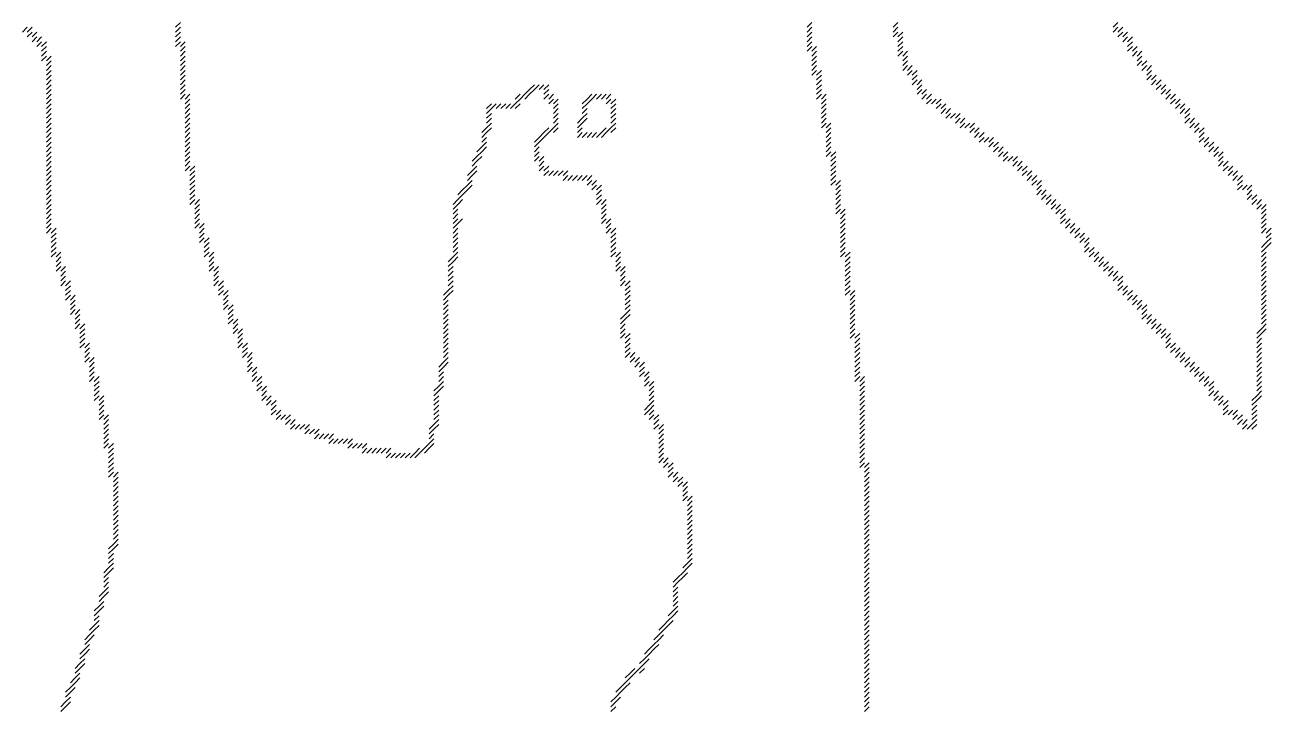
# Model space of a CAD drawing. Header units: metres. Extents: x 526 to 1383, y 73 to 1012.
# Drawn here: x 1122.5 to 1383, y 439.5 to 582.5 of the extents above; entities that cross this region are included whole.
import ezdxf

# ---------------------------------------------------------------- set-up
doc = ezdxf.new("R2010")
doc.units = ezdxf.units.M

msp = doc.modelspace()

# ---------------------------------------------------------------- linework, layer by layer
for p, q in [((1122, 581), (1123, 582)), ((1123, 581), (1124, 582)), ((1123, 580), (1124, 581)), ((1124, 580), (1125, 581)), ((1154, 582), (1155, 583)), ((1154, 581), (1155, 582)), ((1154, 580), (1155, 581)), ((1286, 582), (1287, 583)), ((1286, 581), (1287, 582)), ((1286, 580), (1287, 581)), ((1304, 582), (1305, 583)), ((1304, 581), (1305, 582)), ((1304, 580), (1305, 581)), ((1305, 580), (1306, 581)), ((1350, 582), (1351, 583)), ((1350, 581), (1351, 582)), ((1351, 581), (1352, 582)), ((1351, 580), (1352, 581)), ((1352, 580), (1353, 581)), ((1124, 579), (1125, 580)), ((1125, 579), (1126, 580)), ((1125, 578), (1126, 579)), ((1126, 578), (1127, 579)), ((1154, 579), (1155, 580)), ((1154, 578), (1155, 579)), ((1155, 578), (1156, 579)), ((1286, 579), (1287, 580)), ((1286, 578), (1287, 579)), ((1305, 579), (1306, 580)), ((1305, 578), (1306, 579)), ((1352, 579), (1353, 580)), ((1353, 579), (1354, 580)), ((1353, 578), (1354, 579)), ((1126, 577), (1127, 578)), ((1126, 576), (1127, 577)), ((1126, 575), (1127, 576)), ((1127, 575), (1128, 576)), ((1155, 577), (1156, 578)), ((1155, 576), (1156, 577)), ((1155, 575), (1156, 576)), ((1286, 577), (1287, 578)), ((1287, 577), (1288, 578)), ((1287, 576), (1288, 577)), ((1287, 575), (1288, 576)), ((1305, 577), (1306, 578)), ((1305, 576), (1306, 577)), ((1306, 576), (1307, 577)), ((1306, 575), (1307, 576)), ((1353, 577), (1354, 578)), ((1354, 577), (1355, 578)), ((1354, 576), (1355, 577)), ((1355, 576), (1356, 577)), ((1355, 575), (1356, 576)), ((1127, 574), (1128, 575)), ((1127, 573), (1128, 574)), ((1155, 574), (1156, 575)), ((1155, 573), (1156, 574)), ((1287, 574), (1288, 575)), ((1287, 573), (1288, 574)), ((1306, 574), (1307, 575)), ((1306, 573), (1307, 574)), ((1307, 573), (1308, 574)), ((1355, 574), (1356, 575)), ((1356, 574), (1357, 575)), ((1356, 573), (1357, 574)), ((1357, 573), (1358, 574)), ((1127, 572), (1128, 573)), ((1127, 571), (1128, 572)), ((1127, 570), (1128, 571)), ((1155, 572), (1156, 573)), ((1155, 571), (1156, 572)), ((1155, 570), (1156, 571)), ((1287, 572), (1288, 573)), ((1288, 572), (1289, 573)), ((1288, 571), (1289, 572)), ((1288, 570), (1289, 571)), ((1307, 572), (1308, 573)), ((1308, 572), (1309, 573)), ((1308, 571), (1309, 572)), ((1308, 570), (1309, 571)), ((1309, 570), (1310, 571)), ((1357, 572), (1358, 573)), ((1357, 571), (1358, 572)), ((1358, 571), (1359, 572)), ((1358, 570), (1359, 571)), ((1359, 570), (1360, 571)), ((1127, 569), (1128, 570)), ((1127, 568), (1128, 569)), ((1127, 567), (1128, 568)), ((1155, 569), (1156, 570)), ((1155, 568), (1156, 569)), ((1155, 567), (1156, 568)), ((1156, 567), (1157, 568)), ((1225, 567), (1226, 568)), ((1226, 567), (1227, 568)), ((1227, 568), (1228, 569)), ((1227, 567), (1228, 568)), ((1228, 569), (1229, 570)), ((1228, 568), (1229, 569)), ((1229, 569), (1230, 570)), ((1230, 569), (1231, 570)), ((1231, 569), (1232, 570)), ((1231, 568), (1232, 569)), ((1231, 567), (1232, 568)), ((1232, 567), (1233, 568)), ((1240, 567), (1241, 568)), ((1241, 567), (1242, 568)), ((1242, 567), (1243, 568)), ((1243, 567), (1244, 568)), ((1244, 567), (1245, 568)), ((1288, 569), (1289, 570)), ((1288, 568), (1289, 569)), ((1288, 567), (1289, 568)), ((1289, 567), (1290, 568)), ((1309, 569), (1310, 570)), ((1309, 568), (1310, 569)), ((1310, 568), (1311, 569)), ((1310, 567), (1311, 568)), ((1311, 567), (1312, 568)), ((1359, 569), (1360, 570)), ((1360, 569), (1361, 570)), ((1360, 568), (1361, 569)), ((1361, 568), (1362, 569)), ((1361, 567), (1362, 568)), ((1362, 567), (1363, 568)), ((1127, 566), (1128, 567)), ((1127, 565), (1128, 566)), ((1156, 566), (1157, 567)), ((1156, 565), (1157, 566)), ((1219, 565), (1220, 566)), ((1220, 565), (1221, 566)), ((1221, 565), (1222, 566)), ((1222, 565), (1223, 566)), ((1223, 565), (1224, 566)), ((1224, 565), (1225, 566)), ((1225, 566), (1226, 567)), ((1225, 565), (1226, 566)), ((1232, 566), (1233, 567)), ((1233, 566), (1234, 567)), ((1233, 565), (1234, 566)), ((1239, 566), (1240, 567)), ((1239, 565), (1240, 566)), ((1240, 566), (1241, 567)), ((1244, 566), (1245, 567)), ((1245, 566), (1246, 567)), ((1245, 565), (1246, 566)), ((1289, 566), (1290, 567)), ((1289, 565), (1290, 566)), ((1311, 566), (1312, 567)), ((1312, 566), (1313, 567)), ((1313, 566), (1314, 567)), ((1313, 565), (1314, 566)), ((1314, 565), (1315, 566)), ((1362, 566), (1363, 567)), ((1363, 566), (1364, 567)), ((1363, 565), (1364, 566)), ((1364, 565), (1365, 566)), ((1127, 564), (1128, 565)), ((1127, 563), (1128, 564)), ((1127, 562), (1128, 563)), ((1156, 564), (1157, 565)), ((1156, 563), (1157, 564)), ((1156, 562), (1157, 563)), ((1219, 564), (1220, 565)), ((1219, 563), (1220, 564)), ((1219, 562), (1220, 563)), ((1233, 564), (1234, 565)), ((1233, 563), (1234, 564)), ((1233, 562), (1234, 563)), ((1238, 562), (1239, 563)), ((1239, 564), (1240, 565)), ((1239, 563), (1240, 564)), ((1239, 562), (1240, 563)), ((1245, 564), (1246, 565)), ((1245, 563), (1246, 564)), ((1245, 562), (1246, 563)), ((1289, 564), (1290, 565)), ((1289, 563), (1290, 564)), ((1289, 562), (1290, 563)), ((1314, 564), (1315, 565)), ((1315, 564), (1316, 565)), ((1315, 563), (1316, 564)), ((1316, 563), (1317, 564)), ((1317, 563), (1318, 564)), ((1317, 562), (1318, 563)), ((1318, 562), (1319, 563)), ((1364, 564), (1365, 565)), ((1365, 564), (1366, 565)), ((1365, 563), (1366, 564)), ((1365, 562), (1366, 563)), ((1366, 562), (1367, 563)), ((1127, 561), (1128, 562)), ((1127, 560), (1128, 561)), ((1156, 561), (1157, 562)), ((1156, 560), (1157, 561)), ((1218, 560), (1219, 561)), ((1219, 561), (1220, 562)), ((1219, 560), (1220, 561)), ((1231, 560), (1232, 561)), ((1232, 560), (1233, 561)), ((1233, 561), (1234, 562)), ((1233, 560), (1234, 561)), ((1238, 561), (1239, 562)), ((1238, 560), (1239, 561)), ((1243, 560), (1244, 561)), ((1244, 560), (1245, 561)), ((1245, 561), (1246, 562)), ((1245, 560), (1246, 561)), ((1289, 561), (1290, 562)), ((1290, 561), (1291, 562)), ((1290, 560), (1291, 561)), ((1318, 561), (1319, 562)), ((1319, 561), (1320, 562)), ((1320, 561), (1321, 562)), ((1320, 560), (1321, 561)), ((1321, 560), (1322, 561)), ((1366, 561), (1367, 562)), ((1367, 561), (1368, 562)), ((1367, 560), (1368, 561)), ((1368, 560), (1369, 561)), ((1127, 559), (1128, 560)), ((1127, 558), (1128, 559)), ((1127, 557), (1128, 558)), ((1156, 559), (1157, 560)), ((1156, 558), (1157, 559)), ((1156, 557), (1157, 558)), ((1218, 559), (1219, 560)), ((1218, 558), (1219, 559)), ((1218, 557), (1219, 558)), ((1229, 558), (1230, 559)), ((1229, 557), (1230, 558)), ((1230, 559), (1231, 560)), ((1230, 558), (1231, 559)), ((1231, 559), (1232, 560)), ((1238, 559), (1239, 560)), ((1239, 559), (1240, 560)), ((1240, 559), (1241, 560)), ((1241, 559), (1242, 560)), ((1242, 559), (1243, 560)), ((1243, 559), (1244, 560)), ((1290, 559), (1291, 560)), ((1290, 558), (1291, 559)), ((1290, 557), (1291, 558)), ((1321, 559), (1322, 560)), ((1322, 559), (1323, 560)), ((1322, 558), (1323, 559)), ((1323, 558), (1324, 559)), ((1324, 558), (1325, 559)), ((1324, 557), (1325, 558)), ((1325, 557), (1326, 558)), ((1368, 559), (1369, 560)), ((1368, 558), (1369, 559)), ((1369, 558), (1370, 559)), ((1369, 557), (1370, 558)), ((1370, 557), (1371, 558)), ((1127, 556), (1128, 557)), ((1127, 555), (1128, 556)), ((1127, 554), (1128, 555)), ((1156, 556), (1157, 557)), ((1156, 555), (1157, 556)), ((1156, 554), (1157, 555)), ((1216, 554), (1217, 555)), ((1217, 556), (1218, 557)), ((1217, 555), (1218, 556)), ((1217, 554), (1218, 555)), ((1218, 556), (1219, 557)), ((1229, 556), (1230, 557)), ((1229, 555), (1230, 556)), ((1229, 554), (1230, 555)), ((1230, 554), (1231, 555)), ((1290, 556), (1291, 557)), ((1290, 555), (1291, 556)), ((1291, 555), (1292, 556)), ((1291, 554), (1292, 555)), ((1325, 556), (1326, 557)), ((1326, 556), (1327, 557)), ((1326, 555), (1327, 556)), ((1327, 555), (1328, 556)), ((1327, 554), (1328, 555)), ((1328, 554), (1329, 555)), ((1329, 554), (1330, 555)), ((1370, 556), (1371, 557)), ((1371, 556), (1372, 557)), ((1371, 555), (1372, 556)), ((1372, 555), (1373, 556)), ((1372, 554), (1373, 555)), ((1127, 553), (1128, 554)), ((1127, 552), (1128, 553)), ((1156, 553), (1157, 554)), ((1156, 552), (1157, 553)), ((1157, 552), (1158, 553)), ((1216, 553), (1217, 554)), ((1216, 552), (1217, 553)), ((1230, 553), (1231, 554)), ((1230, 552), (1231, 553)), ((1231, 552), (1232, 553)), ((1291, 553), (1292, 554)), ((1291, 552), (1292, 553)), ((1329, 553), (1330, 554)), ((1330, 553), (1331, 554)), ((1330, 552), (1331, 553)), ((1331, 552), (1332, 553)), ((1372, 553), (1373, 554)), ((1373, 553), (1374, 554)), ((1373, 552), (1374, 553)), ((1374, 552), (1375, 553)), ((1127, 551), (1128, 552)), ((1127, 550), (1128, 551)), ((1127, 549), (1128, 550)), ((1157, 551), (1158, 552)), ((1157, 550), (1158, 551)), ((1157, 549), (1158, 550)), ((1215, 551), (1216, 552)), ((1215, 550), (1216, 551)), ((1215, 549), (1216, 550)), ((1216, 551), (1217, 552)), ((1231, 551), (1232, 552)), ((1232, 551), (1233, 552)), ((1233, 551), (1234, 552)), ((1234, 551), (1235, 552)), ((1235, 551), (1236, 552)), ((1235, 550), (1236, 551)), ((1236, 550), (1237, 551)), ((1237, 550), (1238, 551)), ((1238, 550), (1239, 551)), ((1239, 550), (1240, 551)), ((1240, 550), (1241, 551)), ((1240, 549), (1241, 550)), ((1241, 549), (1242, 550)), ((1291, 551), (1292, 552)), ((1291, 550), (1292, 551)), ((1291, 549), (1292, 550)), ((1292, 549), (1293, 550)), ((1331, 551), (1332, 552)), ((1332, 551), (1333, 552)), ((1332, 550), (1333, 551)), ((1333, 550), (1334, 551)), ((1333, 549), (1334, 550)), ((1334, 549), (1335, 550)), ((1374, 551), (1375, 552)), ((1375, 551), (1376, 552)), ((1375, 550), (1376, 551)), ((1376, 550), (1377, 551)), ((1376, 549), (1377, 550)), ((1127, 548), (1128, 549)), ((1127, 547), (1128, 548)), ((1157, 548), (1158, 549)), ((1157, 547), (1158, 548)), ((1213, 547), (1214, 548)), ((1214, 548), (1215, 549)), ((1214, 547), (1215, 548)), ((1215, 548), (1216, 549)), ((1241, 548), (1242, 549)), ((1242, 548), (1243, 549)), ((1242, 547), (1243, 548)), ((1292, 548), (1293, 549)), ((1292, 547), (1293, 548)), ((1334, 548), (1335, 549)), ((1334, 547), (1335, 548)), ((1335, 547), (1336, 548)), ((1376, 548), (1377, 549)), ((1377, 548), (1378, 549)), ((1378, 548), (1379, 549)), ((1378, 547), (1379, 548)), ((1127, 546), (1128, 547)), ((1127, 545), (1128, 546)), ((1127, 544), (1128, 545)), ((1157, 546), (1158, 547)), ((1157, 545), (1158, 546)), ((1158, 545), (1159, 546)), ((1158, 544), (1159, 545)), ((1212, 545), (1213, 546)), ((1212, 544), (1213, 545)), ((1213, 546), (1214, 547)), ((1213, 545), (1214, 546)), ((1242, 546), (1243, 547)), ((1242, 545), (1243, 546)), ((1243, 545), (1244, 546)), ((1243, 544), (1244, 545)), ((1292, 546), (1293, 547)), ((1292, 545), (1293, 546)), ((1292, 544), (1293, 545)), ((1335, 546), (1336, 547)), ((1336, 546), (1337, 547)), ((1336, 545), (1337, 546)), ((1337, 545), (1338, 546)), ((1337, 544), (1338, 545)), ((1338, 544), (1339, 545)), ((1378, 546), (1379, 547)), ((1379, 546), (1380, 547)), ((1379, 545), (1380, 546)), ((1380, 545), (1381, 546)), ((1380, 544), (1381, 545)), ((1381, 544), (1382, 545)), ((1127, 543), (1128, 544)), ((1127, 542), (1128, 543)), ((1127, 541), (1128, 542)), ((1158, 543), (1159, 544)), ((1158, 542), (1159, 543)), ((1158, 541), (1159, 542)), ((1212, 543), (1213, 544)), ((1212, 542), (1213, 543)), ((1212, 541), (1213, 542)), ((1213, 541), (1214, 542)), ((1243, 543), (1244, 544)), ((1243, 542), (1244, 543)), ((1243, 541), (1244, 542)), ((1244, 541), (1245, 542)), ((1292, 543), (1293, 544)), ((1293, 543), (1294, 544)), ((1293, 542), (1294, 543)), ((1293, 541), (1294, 542)), ((1338, 543), (1339, 544)), ((1339, 543), (1340, 544)), ((1339, 542), (1340, 543)), ((1339, 541), (1340, 542)), ((1340, 541), (1341, 542)), ((1381, 543), (1382, 544)), ((1381, 542), (1382, 543)), ((1381, 541), (1382, 542)), ((1127, 540), (1128, 541)), ((1127, 539), (1128, 540)), ((1128, 539), (1129, 540)), ((1158, 540), (1159, 541)), ((1159, 540), (1160, 541)), ((1159, 539), (1160, 540)), ((1212, 540), (1213, 541)), ((1212, 539), (1213, 540)), ((1244, 540), (1245, 541)), ((1244, 539), (1245, 540)), ((1245, 539), (1246, 540)), ((1293, 540), (1294, 541)), ((1293, 539), (1294, 540)), ((1340, 540), (1341, 541)), ((1341, 540), (1342, 541)), ((1341, 539), (1342, 540)), ((1342, 539), (1343, 540)), ((1381, 540), (1382, 541)), ((1381, 539), (1382, 540)), ((1382, 539), (1383, 540)), ((1128, 538), (1129, 539)), ((1128, 537), (1129, 538)), ((1128, 536), (1129, 537)), ((1159, 538), (1160, 539)), ((1159, 537), (1160, 538)), ((1160, 537), (1161, 538)), ((1160, 536), (1161, 537)), ((1212, 538), (1213, 539)), ((1212, 537), (1213, 538)), ((1212, 536), (1213, 537)), ((1245, 538), (1246, 539)), ((1245, 537), (1246, 538)), ((1245, 536), (1246, 537)), ((1293, 538), (1294, 539)), ((1293, 537), (1294, 538)), ((1293, 536), (1294, 537)), ((1342, 538), (1343, 539)), ((1343, 538), (1344, 539)), ((1343, 537), (1344, 538)), ((1344, 537), (1345, 538)), ((1344, 536), (1345, 537)), ((1381, 536), (1382, 537)), ((1382, 538), (1383, 539)), ((1382, 537), (1383, 538)), ((1382, 536), (1383, 537)), ((1128, 535), (1129, 536)), ((1128, 534), (1129, 535)), ((1129, 534), (1130, 535)), ((1160, 535), (1161, 536)), ((1160, 534), (1161, 535)), ((1161, 534), (1162, 535)), ((1212, 535), (1213, 536)), ((1212, 534), (1213, 535)), ((1245, 535), (1246, 536)), ((1245, 534), (1246, 535)), ((1246, 534), (1247, 535)), ((1293, 535), (1294, 536)), ((1293, 534), (1294, 535)), ((1294, 534), (1295, 535)), ((1344, 535), (1345, 536)), ((1345, 535), (1346, 536)), ((1345, 534), (1346, 535)), ((1346, 534), (1347, 535)), ((1381, 535), (1382, 536)), ((1381, 534), (1382, 535)), ((1129, 533), (1130, 534)), ((1129, 532), (1130, 533)), ((1129, 531), (1130, 532)), ((1130, 531), (1131, 532)), ((1161, 533), (1162, 534)), ((1161, 532), (1162, 533)), ((1161, 531), (1162, 532)), ((1162, 531), (1163, 532)), ((1211, 533), (1212, 534)), ((1211, 532), (1212, 533)), ((1211, 531), (1212, 532)), ((1212, 533), (1213, 534)), ((1246, 533), (1247, 534)), ((1246, 532), (1247, 533)), ((1246, 531), (1247, 532)), ((1247, 531), (1248, 532)), ((1294, 533), (1295, 534)), ((1294, 532), (1295, 533)), ((1294, 531), (1295, 532)), ((1346, 533), (1347, 534)), ((1347, 533), (1348, 534)), ((1347, 532), (1348, 533)), ((1348, 532), (1349, 533)), ((1348, 531), (1349, 532)), ((1349, 531), (1350, 532)), ((1381, 533), (1382, 534)), ((1381, 532), (1382, 533)), ((1381, 531), (1382, 532)), ((1130, 530), (1131, 531)), ((1130, 529), (1131, 530)), ((1130, 528), (1131, 529)), ((1131, 528), (1132, 529)), ((1162, 530), (1163, 531)), ((1162, 529), (1163, 530)), ((1162, 528), (1163, 529)), ((1163, 528), (1164, 529)), ((1211, 530), (1212, 531)), ((1211, 529), (1212, 530)), ((1211, 528), (1212, 529)), ((1247, 530), (1248, 531)), ((1247, 529), (1248, 530)), ((1247, 528), (1248, 529)), ((1248, 528), (1249, 529)), ((1294, 530), (1295, 531)), ((1294, 529), (1295, 530)), ((1294, 528), (1295, 529)), ((1349, 530), (1350, 531)), ((1350, 530), (1351, 531)), ((1350, 529), (1351, 530)), ((1351, 529), (1352, 530)), ((1351, 528), (1352, 529)), ((1381, 530), (1382, 531)), ((1381, 529), (1382, 530)), ((1381, 528), (1382, 529)), ((1131, 527), (1132, 528)), ((1131, 526), (1132, 527)), ((1163, 527), (1164, 528)), ((1163, 526), (1164, 527)), ((1164, 526), (1165, 527)), ((1210, 526), (1211, 527)), ((1211, 527), (1212, 528)), ((1211, 526), (1212, 527)), ((1248, 527), (1249, 528)), ((1248, 526), (1249, 527)), ((1294, 527), (1295, 528)), ((1294, 526), (1295, 527)), ((1295, 526), (1296, 527)), ((1351, 527), (1352, 528)), ((1352, 527), (1353, 528)), ((1352, 526), (1353, 527)), ((1353, 526), (1354, 527)), ((1381, 527), (1382, 528)), ((1381, 526), (1382, 527)), ((1131, 525), (1132, 526)), ((1132, 525), (1133, 526)), ((1132, 524), (1133, 525)), ((1132, 523), (1133, 524)), ((1164, 525), (1165, 526)), ((1164, 524), (1165, 525)), ((1164, 523), (1165, 524)), ((1165, 523), (1166, 524)), ((1210, 525), (1211, 526)), ((1210, 524), (1211, 525)), ((1210, 523), (1211, 524)), ((1248, 525), (1249, 526)), ((1248, 524), (1249, 525)), ((1248, 523), (1249, 524)), ((1295, 525), (1296, 526)), ((1295, 524), (1296, 525)), ((1295, 523), (1296, 524)), ((1353, 525), (1354, 526)), ((1354, 525), (1355, 526)), ((1354, 524), (1355, 525)), ((1355, 524), (1356, 525)), ((1355, 523), (1356, 524)), ((1356, 523), (1357, 524)), ((1381, 525), (1382, 526)), ((1381, 524), (1382, 525)), ((1381, 523), (1382, 524)), ((1132, 522), (1133, 523)), ((1133, 522), (1134, 523)), ((1133, 521), (1134, 522)), ((1133, 520), (1134, 521)), ((1165, 522), (1166, 523)), ((1165, 521), (1166, 522)), ((1165, 520), (1166, 521)), ((1166, 520), (1167, 521)), ((1210, 522), (1211, 523)), ((1210, 521), (1211, 522)), ((1210, 520), (1211, 521)), ((1247, 521), (1248, 522)), ((1247, 520), (1248, 521)), ((1248, 522), (1249, 523)), ((1248, 521), (1249, 522)), ((1295, 522), (1296, 523)), ((1295, 521), (1296, 522)), ((1295, 520), (1296, 521)), ((1356, 522), (1357, 523)), ((1356, 521), (1357, 522)), ((1357, 521), (1358, 522)), ((1357, 520), (1358, 521)), ((1358, 520), (1359, 521)), ((1381, 522), (1382, 523)), ((1381, 521), (1382, 522)), ((1381, 520), (1382, 521)), ((1133, 519), (1134, 520)), ((1134, 519), (1135, 520)), ((1134, 518), (1135, 519)), ((1166, 519), (1167, 520)), ((1166, 518), (1167, 519)), ((1167, 518), (1168, 519)), ((1210, 519), (1211, 520)), ((1210, 518), (1211, 519)), ((1247, 519), (1248, 520)), ((1247, 518), (1248, 519)), ((1295, 519), (1296, 520)), ((1295, 518), (1296, 519)), ((1358, 519), (1359, 520)), ((1359, 519), (1360, 520)), ((1359, 518), (1360, 519)), ((1360, 518), (1361, 519)), ((1380, 518), (1381, 519)), ((1381, 519), (1382, 520)), ((1381, 518), (1382, 519)), ((1134, 517), (1135, 518)), ((1134, 516), (1135, 517)), ((1134, 515), (1135, 516)), ((1135, 515), (1136, 516)), ((1167, 517), (1168, 518)), ((1167, 516), (1168, 517)), ((1167, 515), (1168, 516)), ((1168, 515), (1169, 516)), ((1210, 517), (1211, 518)), ((1210, 516), (1211, 517)), ((1210, 515), (1211, 516)), ((1247, 517), (1248, 518)), ((1248, 517), (1249, 518)), ((1248, 516), (1249, 517)), ((1248, 515), (1249, 516)), ((1295, 517), (1296, 518)), ((1296, 517), (1297, 518)), ((1296, 516), (1297, 517)), ((1296, 515), (1297, 516)), ((1360, 517), (1361, 518)), ((1361, 517), (1362, 518)), ((1361, 516), (1362, 517)), ((1361, 515), (1362, 516)), ((1362, 515), (1363, 516)), ((1380, 517), (1381, 518)), ((1380, 516), (1381, 517)), ((1380, 515), (1381, 516)), ((1135, 514), (1136, 515)), ((1135, 513), (1136, 514)), ((1168, 514), (1169, 515)), ((1168, 513), (1169, 514)), ((1169, 513), (1170, 514)), ((1210, 514), (1211, 515)), ((1210, 513), (1211, 514)), ((1248, 514), (1249, 515)), ((1248, 513), (1249, 514)), ((1249, 513), (1250, 514)), ((1296, 514), (1297, 515)), ((1296, 513), (1297, 514)), ((1362, 514), (1363, 515)), ((1363, 514), (1364, 515)), ((1363, 513), (1364, 514)), ((1364, 513), (1365, 514)), ((1380, 514), (1381, 515)), ((1380, 513), (1381, 514)), ((1135, 512), (1136, 513)), ((1136, 512), (1137, 513)), ((1136, 511), (1137, 512)), ((1136, 510), (1137, 511)), ((1169, 512), (1170, 513)), ((1169, 511), (1170, 512)), ((1169, 510), (1170, 511)), ((1170, 510), (1171, 511)), ((1209, 511), (1210, 512)), ((1209, 510), (1210, 511)), ((1210, 512), (1211, 513)), ((1210, 511), (1211, 512)), ((1249, 512), (1250, 513)), ((1250, 512), (1251, 513)), ((1250, 511), (1251, 512)), ((1251, 511), (1252, 512)), ((1251, 510), (1252, 511)), ((1296, 512), (1297, 513)), ((1296, 511), (1297, 512)), ((1296, 510), (1297, 511)), ((1364, 512), (1365, 513)), ((1365, 512), (1366, 513)), ((1365, 511), (1366, 512)), ((1366, 511), (1367, 512)), ((1366, 510), (1367, 511)), ((1367, 510), (1368, 511)), ((1380, 512), (1381, 513)), ((1380, 511), (1381, 512)), ((1380, 510), (1381, 511)), ((1136, 509), (1137, 510)), ((1136, 508), (1137, 509)), ((1137, 508), (1138, 509)), ((1137, 507), (1138, 508)), ((1170, 509), (1171, 510)), ((1170, 508), (1171, 509)), ((1171, 508), (1172, 509)), ((1171, 507), (1172, 508)), ((1209, 509), (1210, 510)), ((1209, 508), (1210, 509)), ((1209, 507), (1210, 508)), ((1251, 509), (1252, 510)), ((1252, 509), (1253, 510)), ((1252, 508), (1253, 509)), ((1252, 507), (1253, 508)), ((1253, 507), (1254, 508)), ((1296, 509), (1297, 510)), ((1296, 508), (1297, 509)), ((1297, 508), (1298, 509)), ((1297, 507), (1298, 508)), ((1367, 509), (1368, 510)), ((1368, 509), (1369, 510)), ((1368, 508), (1369, 509)), ((1369, 508), (1370, 509)), ((1369, 507), (1370, 508)), ((1370, 507), (1371, 508)), ((1380, 509), (1381, 510)), ((1380, 508), (1381, 509)), ((1380, 507), (1381, 508)), ((1137, 506), (1138, 507)), ((1137, 505), (1138, 506)), ((1171, 506), (1172, 507)), ((1172, 506), (1173, 507)), ((1172, 505), (1173, 506)), ((1208, 506), (1209, 507)), ((1208, 505), (1209, 506)), ((1209, 506), (1210, 507)), ((1253, 506), (1254, 507)), ((1253, 505), (1254, 506)), ((1297, 506), (1298, 507)), ((1297, 505), (1298, 506)), ((1370, 506), (1371, 507)), ((1370, 505), (1371, 506)), ((1371, 505), (1372, 506)), ((1380, 506), (1381, 507)), ((1380, 505), (1381, 506)), ((1137, 504), (1138, 505)), ((1138, 504), (1139, 505)), ((1138, 503), (1139, 504)), ((1138, 502), (1139, 503)), ((1172, 504), (1173, 505)), ((1173, 504), (1174, 505)), ((1173, 503), (1174, 504)), ((1174, 503), (1175, 504)), ((1174, 502), (1175, 503)), ((1208, 504), (1209, 505)), ((1208, 503), (1209, 504)), ((1208, 502), (1209, 503)), ((1252, 502), (1253, 503)), ((1253, 504), (1254, 505)), ((1253, 503), (1254, 504)), ((1253, 502), (1254, 503)), ((1297, 504), (1298, 505)), ((1297, 503), (1298, 504)), ((1297, 502), (1298, 503)), ((1371, 504), (1372, 505)), ((1372, 504), (1373, 505)), ((1372, 503), (1373, 504)), ((1373, 503), (1374, 504)), ((1373, 502), (1374, 503)), ((1379, 504), (1380, 505)), ((1379, 503), (1380, 504)), ((1379, 502), (1380, 503)), ((1380, 504), (1381, 505)), ((1138, 501), (1139, 502)), ((1138, 500), (1139, 501)), ((1139, 500), (1140, 501)), ((1174, 501), (1175, 502)), ((1175, 501), (1176, 502)), ((1175, 500), (1176, 501)), ((1176, 500), (1177, 501)), ((1177, 500), (1178, 501)), ((1208, 501), (1209, 502)), ((1208, 500), (1209, 501)), ((1252, 501), (1253, 502)), ((1253, 501), (1254, 502)), ((1253, 500), (1254, 501)), ((1254, 500), (1255, 501)), ((1297, 501), (1298, 502)), ((1297, 500), (1298, 501)), ((1373, 501), (1374, 502)), ((1374, 501), (1375, 502)), ((1375, 501), (1376, 502)), ((1375, 500), (1376, 501)), ((1376, 500), (1377, 501)), ((1379, 501), (1380, 502)), ((1379, 500), (1380, 501)), ((1139, 499), (1140, 500)), ((1139, 498), (1140, 499)), ((1139, 497), (1140, 498)), ((1177, 499), (1178, 500)), ((1178, 499), (1179, 500)), ((1178, 498), (1179, 499)), ((1179, 498), (1180, 499)), ((1180, 498), (1181, 499)), ((1181, 498), (1182, 499)), ((1181, 497), (1182, 498)), ((1182, 497), (1183, 498)), ((1183, 497), (1184, 498)), ((1207, 498), (1208, 499)), ((1207, 497), (1208, 498)), ((1208, 499), (1209, 500)), ((1208, 498), (1209, 499)), ((1254, 499), (1255, 500)), ((1254, 498), (1255, 499)), ((1255, 498), (1256, 499)), ((1255, 497), (1256, 498)), ((1297, 499), (1298, 500)), ((1297, 498), (1298, 499)), ((1297, 497), (1298, 498)), ((1376, 499), (1377, 500)), ((1377, 499), (1378, 500)), ((1377, 498), (1378, 499)), ((1378, 498), (1379, 499)), ((1379, 499), (1380, 500)), ((1379, 498), (1380, 499)), ((1139, 496), (1140, 497)), ((1139, 495), (1140, 496)), ((1139, 494), (1140, 495)), ((1140, 494), (1141, 495)), ((1183, 496), (1184, 497)), ((1184, 496), (1185, 497)), ((1185, 496), (1186, 497)), ((1186, 496), (1187, 497)), ((1186, 495), (1187, 496)), ((1187, 495), (1188, 496)), ((1188, 495), (1189, 496)), ((1189, 495), (1190, 496)), ((1190, 495), (1191, 496)), ((1190, 494), (1191, 495)), ((1191, 494), (1192, 495)), ((1192, 494), (1193, 495)), ((1193, 494), (1194, 495)), ((1206, 494), (1207, 495)), ((1207, 496), (1208, 497)), ((1207, 495), (1208, 496)), ((1207, 494), (1208, 495)), ((1255, 496), (1256, 497)), ((1255, 495), (1256, 496)), ((1255, 494), (1256, 495)), ((1297, 496), (1298, 497)), ((1297, 495), (1298, 496)), ((1297, 494), (1298, 495)), ((1140, 493), (1141, 494)), ((1140, 492), (1141, 493)), ((1193, 493), (1194, 494)), ((1194, 493), (1195, 494)), ((1195, 493), (1196, 494)), ((1196, 493), (1197, 494)), ((1197, 493), (1198, 494)), ((1198, 493), (1199, 494)), ((1198, 492), (1199, 493)), ((1199, 492), (1200, 493)), ((1200, 492), (1201, 493)), ((1201, 492), (1202, 493)), ((1202, 492), (1203, 493)), ((1203, 492), (1204, 493)), ((1204, 493), (1205, 494)), ((1204, 492), (1205, 493)), ((1205, 493), (1206, 494)), ((1206, 493), (1207, 494)), ((1255, 493), (1256, 494)), ((1255, 492), (1256, 493)), ((1297, 493), (1298, 494)), ((1297, 492), (1298, 493)), ((1140, 491), (1141, 492)), ((1140, 490), (1141, 491)), ((1140, 489), (1141, 490)), ((1255, 491), (1256, 492)), ((1256, 491), (1257, 492)), ((1256, 490), (1257, 491)), ((1257, 490), (1258, 491)), ((1257, 489), (1258, 490)), ((1297, 491), (1298, 492)), ((1297, 490), (1298, 491)), ((1298, 490), (1299, 491)), ((1298, 489), (1299, 490)), ((1140, 488), (1141, 489)), ((1141, 488), (1142, 489)), ((1141, 487), (1142, 488)), ((1257, 488), (1258, 489)), ((1258, 488), (1259, 489)), ((1258, 487), (1259, 488)), ((1259, 487), (1260, 488)), ((1298, 488), (1299, 489)), ((1298, 487), (1299, 488)), ((1141, 486), (1142, 487)), ((1141, 485), (1142, 486)), ((1141, 484), (1142, 485)), ((1259, 486), (1260, 487)), ((1260, 486), (1261, 487)), ((1260, 485), (1261, 486)), ((1260, 484), (1261, 485)), ((1298, 486), (1299, 487)), ((1298, 485), (1299, 486)), ((1298, 484), (1299, 485)), ((1141, 483), (1142, 484)), ((1141, 482), (1142, 483)), ((1141, 481), (1142, 482)), ((1260, 483), (1261, 484)), ((1261, 483), (1262, 484)), ((1261, 482), (1262, 483)), ((1261, 481), (1262, 482)), ((1298, 483), (1299, 484)), ((1298, 482), (1299, 483)), ((1298, 481), (1299, 482)), ((1141, 480), (1142, 481)), ((1141, 479), (1142, 480)), ((1261, 480), (1262, 481)), ((1261, 479), (1262, 480)), ((1298, 480), (1299, 481)), ((1298, 479), (1299, 480)), ((1141, 478), (1142, 479)), ((1141, 477), (1142, 478)), ((1141, 476), (1142, 477)), ((1261, 478), (1262, 479)), ((1261, 477), (1262, 478)), ((1261, 476), (1262, 477)), ((1298, 478), (1299, 479)), ((1298, 477), (1299, 478)), ((1298, 476), (1299, 477)), ((1141, 475), (1142, 476)), ((1141, 474), (1142, 475)), ((1261, 475), (1262, 476)), ((1261, 474), (1262, 475)), ((1298, 475), (1299, 476)), ((1298, 474), (1299, 475)), ((1140, 473), (1141, 474)), ((1140, 472), (1141, 473)), ((1140, 471), (1141, 472)), ((1141, 473), (1142, 474)), ((1261, 473), (1262, 474)), ((1261, 472), (1262, 473)), ((1261, 471), (1262, 472)), ((1298, 473), (1299, 474)), ((1298, 472), (1299, 473)), ((1298, 471), (1299, 472)), ((1139, 468), (1140, 469)), ((1140, 470), (1141, 471)), ((1140, 469), (1141, 470)), ((1140, 468), (1141, 469)), ((1260, 469), (1261, 470)), ((1260, 468), (1261, 469)), ((1261, 470), (1262, 471)), ((1261, 469), (1262, 470)), ((1298, 470), (1299, 471)), ((1298, 469), (1299, 470)), ((1298, 468), (1299, 469)), ((1139, 467), (1140, 468)), ((1139, 466), (1140, 467)), ((1258, 466), (1259, 467)), ((1259, 467), (1260, 468)), ((1259, 466), (1260, 467)), ((1260, 467), (1261, 468)), ((1298, 467), (1299, 468)), ((1298, 466), (1299, 467)), ((1138, 463), (1139, 464)), ((1139, 465), (1140, 466)), ((1139, 464), (1140, 465)), ((1139, 463), (1140, 464)), ((1258, 465), (1259, 466)), ((1258, 464), (1259, 465)), ((1258, 463), (1259, 464)), ((1298, 465), (1299, 466)), ((1298, 464), (1299, 465)), ((1298, 463), (1299, 464)), ((1138, 462), (1139, 463)), ((1138, 461), (1139, 462)), ((1258, 462), (1259, 463)), ((1258, 461), (1259, 462)), ((1298, 462), (1299, 463)), ((1298, 461), (1299, 462)), ((1137, 460), (1138, 461)), ((1137, 459), (1138, 460)), ((1137, 458), (1138, 459)), ((1138, 460), (1139, 461)), ((1257, 459), (1258, 460)), ((1257, 458), (1258, 459)), ((1258, 460), (1259, 461)), ((1258, 459), (1259, 460)), ((1298, 460), (1299, 461)), ((1298, 459), (1299, 460)), ((1298, 458), (1299, 459)), ((1136, 456), (1137, 457)), ((1136, 455), (1137, 456)), ((1137, 457), (1138, 458)), ((1137, 456), (1138, 457)), ((1255, 456), (1256, 457)), ((1255, 455), (1256, 456)), ((1256, 457), (1257, 458)), ((1256, 456), (1257, 457)), ((1257, 457), (1258, 458)), ((1298, 457), (1299, 458)), ((1298, 456), (1299, 457)), ((1298, 455), (1299, 456)), ((1135, 454), (1136, 455)), ((1135, 453), (1136, 454)), ((1136, 454), (1137, 455)), ((1254, 454), (1255, 455)), ((1254, 453), (1255, 454)), ((1255, 454), (1256, 455)), ((1298, 454), (1299, 455)), ((1298, 453), (1299, 454)), ((1134, 451), (1135, 452)), ((1134, 450), (1135, 451)), ((1135, 452), (1136, 453)), ((1135, 451), (1136, 452)), ((1252, 451), (1253, 452)), ((1252, 450), (1253, 451)), ((1253, 452), (1254, 453)), ((1253, 451), (1254, 452)), ((1254, 452), (1255, 453)), ((1298, 452), (1299, 453)), ((1298, 451), (1299, 452)), ((1298, 450), (1299, 451)), ((1133, 448), (1134, 449)), ((1134, 449), (1135, 450)), ((1134, 448), (1135, 449)), ((1251, 449), (1252, 450)), ((1251, 448), (1252, 449)), ((1252, 449), (1253, 450)), ((1298, 449), (1299, 450)), ((1298, 448), (1299, 449)), ((1132, 445), (1133, 446)), ((1133, 447), (1134, 448)), ((1133, 446), (1134, 447)), ((1133, 445), (1134, 446)), ((1248, 446), (1249, 447)), ((1248, 445), (1249, 446)), ((1249, 447), (1250, 448)), ((1249, 446), (1250, 447)), ((1250, 447), (1251, 448)), ((1251, 447), (1252, 448)), ((1298, 447), (1299, 448)), ((1298, 446), (1299, 447)), ((1298, 445), (1299, 446)), ((1131, 443), (1132, 444)), ((1131, 442), (1132, 443)), ((1132, 444), (1133, 445)), ((1132, 443), (1133, 444)), ((1246, 443), (1247, 444)), ((1246, 442), (1247, 443)), ((1247, 444), (1248, 445)), ((1247, 443), (1248, 444)), ((1248, 444), (1249, 445)), ((1298, 444), (1299, 445)), ((1298, 443), (1299, 444)), ((1298, 442), (1299, 443)), ((1130, 440), (1131, 441)), ((1131, 441), (1132, 442)), ((1131, 440), (1132, 441)), ((1245, 441), (1246, 442)), ((1245, 440), (1246, 441)), ((1246, 441), (1247, 442)), ((1298, 441), (1299, 442)), ((1298, 440), (1299, 441)), ((1130, 439), (1131, 440)), ((1245, 439), (1246, 440)), ((1298, 439), (1299, 440))]:
    msp.add_line(p, q)

doc.saveas('drawing.dxf')
